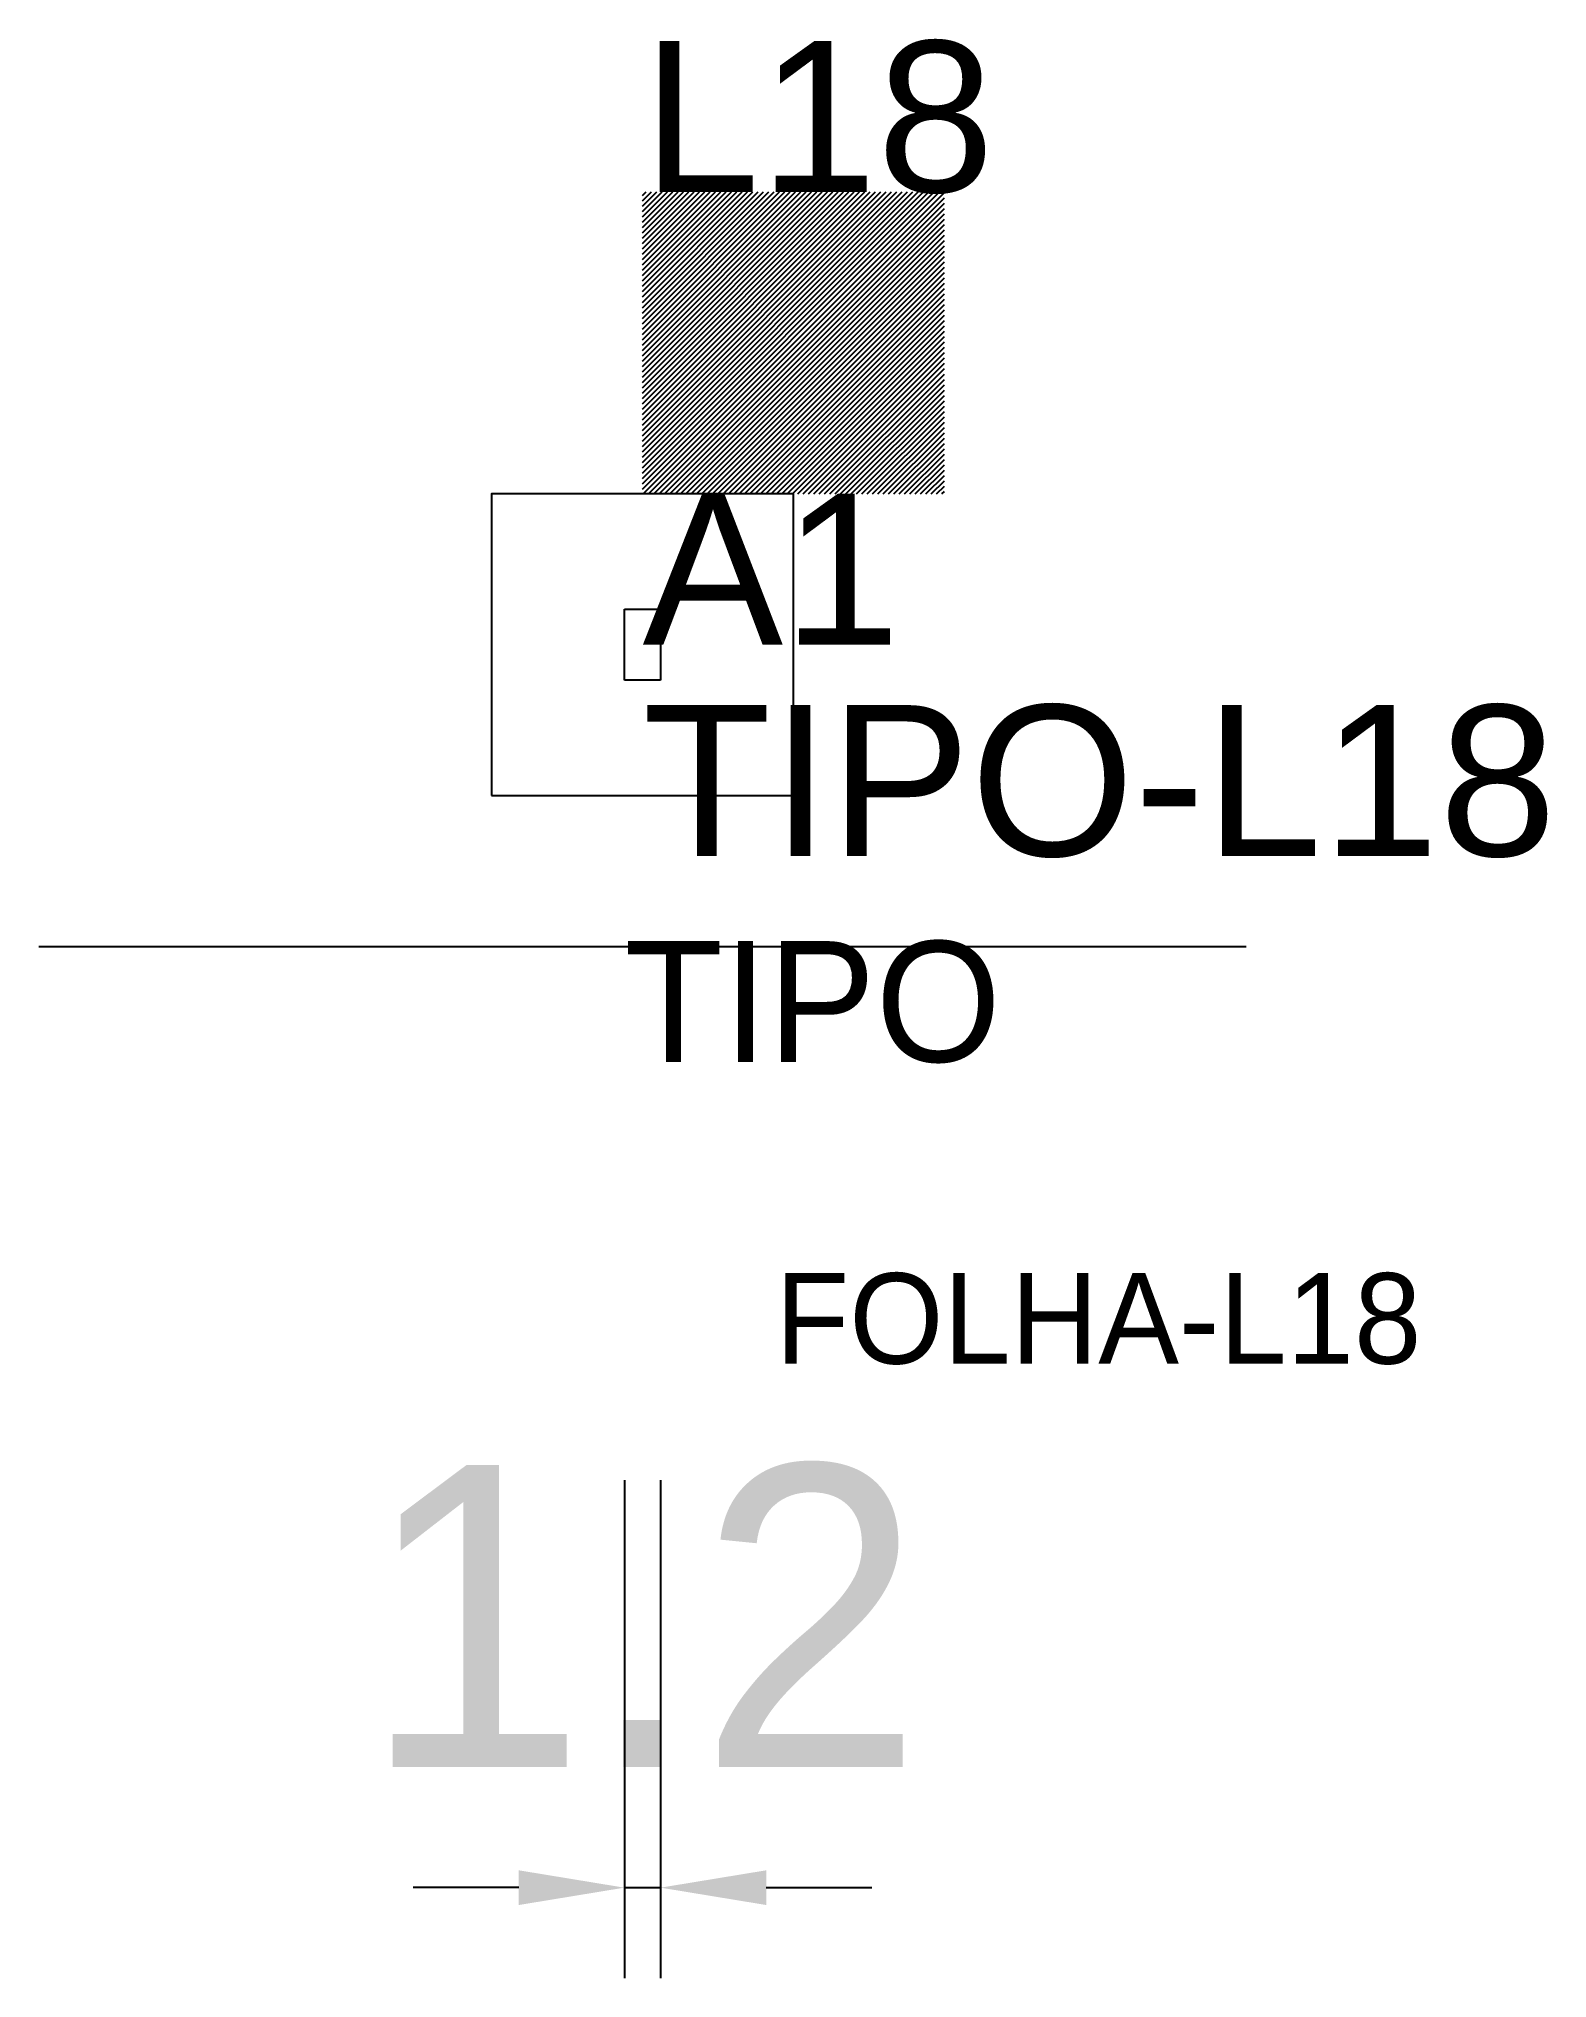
# Model space of a CAD drawing. Header units: metres. Extents: x 202.8 to 252.8, y 156.1 to 220.4.
import ezdxf

# ---------------------------------------------------------------- set-up
doc = ezdxf.new("R2010")
doc.units = ezdxf.units.M
for name, color, linetype in [('3', 3, 'CONTINUOUS'), ('AUX00', 7, 'CONTINUOUS'), ('COTA', 241, 'CONTINUOUS'), ('FOLHA', 255, 'CONTINUOUS'), ('Hachura', 251, 'CONTINUOUS'), ('NOMENCLATURA', 7, 'CONTINUOUS'), ('Nível', 160, 'CONTINUOUS'), ('Painéis', 200, 'CONTINUOUS'), ('Pilares', 5, 'CONTINUOUS'), ('REAPROVEITAMENTO', 251, 'CONTINUOUS'), ('SARR_2.2x7', 40, 'CONTINUOUS')]:
    doc.layers.add(name, color=color, linetype=linetype)
doc.styles.add('ARIAL', font='Arial.ttf')
doc.styles.add('STR_STANDARD', font='arial.ttf')
doc.dimstyles.new('EZ DXF', dxfattribs={"dimtxt": 10, "dimasz": 3.5, "dimexe": 3, "dimexo": 1.5, "dimgap": 1, "dimtad": 1, "dimdec": 1, "dimdsep": 46, "dimcen": 2.5, "dimazin": 3, "dimtfac": 1, "dimtmove": 0, "dimatfit": 3})

msp = doc.modelspace()

# ---------------------------------------------------------------- hatches: boundary and pattern name
at = {"layer": 'Hachura'}
h = msp.add_hatch(dxfattribs=at)
h.set_pattern_fill('ANSI31', scale=50)
h.paths.add_polyline_path([(222.2, 201.5), (223.4, 201.5), (223.4, 199.140084), (222.2, 199.140084)])
h = msp.add_hatch(dxfattribs=at)
h.set_pattern_fill('ANSI31', scale=50)
h.paths.add_polyline_path([(222.2, 201.5), (223.4, 201.5), (223.4, 199.140084), (222.2, 199.140084)])
at = {"layer": 'Reaproveitamento'}
h = msp.add_hatch(dxfattribs=at)
h.set_pattern_fill('SOLID')
h.paths.add_polyline_path([(222.8, 205.320042), (232.8, 205.320042), (232.8, 215.320042), (222.8, 215.320042)])
h = msp.add_hatch(dxfattribs=at)
h.set_pattern_fill('SOLID')
h.paths.add_polyline_path([(222.8, 205.320042), (232.8, 205.320042), (232.8, 215.320042), (222.8, 215.320042)])

# ---------------------------------------------------------------- linework, layer by layer
at = {"layer": 'Painéis', "color": 200}
for p, q in [((222.2, 201.5), (223.4, 201.5)), ((222.2, 199.140084), (222.2, 201.5)), ((222.2, 201.5), (223.4, 201.5)), ((222.2, 199.140084), (222.2, 201.5)), ((223.4, 201.5), (223.4, 199.140084)), ((223.4, 201.5), (223.4, 199.140084)), ((223.4, 199.140084), (222.2, 199.140084)), ((223.4, 199.140084), (222.2, 199.140084))]:
    msp.add_line(p, q, dxfattribs=at)
at = {"layer": 'Pilares'}
msp.add_lwpolyline([(217.8, 195.320042), (227.8, 195.320042), (227.8, 205.320042), (217.8, 205.320042)], close=True, dxfattribs=at)
msp.add_lwpolyline([(217.8, 195.320042), (227.8, 195.320042), (227.8, 205.320042), (217.8, 205.320042)], close=True, dxfattribs=at)
at = {"layer": 'SARR_2.2x7'}
msp.add_line((202.8, 190.320042), (242.8, 190.320042), dxfattribs=at)
msp.add_line((202.8, 190.320042), (242.8, 190.320042), dxfattribs=at)

# ---------------------------------------------------------------- texts
at = {"layer": '3', "style": 'STR_STANDARD'}
msp.add_text('A1', height=5, dxfattribs=at).set_placement((222.8, 200.320042))
msp.add_text('A1', height=5, dxfattribs=at).set_placement((222.8, 200.320042))
at = {"layer": 'AUX00', "style": 'STR_STANDARD'}
msp.add_text('TIPO-L18', height=5, dxfattribs=at).set_placement((222.8, 193.320042))
msp.add_text('TIPO-L18', height=5, dxfattribs=at).set_placement((222.8, 193.320042))
at = {"layer": 'FOLHA'}
msp.add_text('FOLHA-L18', height=3, dxfattribs=at).set_placement((227.2, 176.5))
msp.add_text('FOLHA-L18', height=3, dxfattribs=at).set_placement((227.2, 176.5))
at = {"layer": 'NOMENCLATURA', "insert": (222.8, 220.320042), "char_height": 5, "attachment_point": 1, "style": 'ARIAL'}
msp.add_mtext('L18', dxfattribs=at)
msp.add_mtext('L18', dxfattribs=at)
at = {"layer": 'Nível'}
msp.add_text('TIPO', height=4, dxfattribs=at).set_placement((222.2, 186.5))
msp.add_text('TIPO', height=4, dxfattribs=at).set_placement((222.2, 186.5))

# ---------------------------------------------------------------- dimensions: what is measured, and where the dimension line sits
at = {"layer": 'COTA'}
msp.add_linear_dim(base=(222.2, 159.140084), p1=(222.2, 174.140084), p2=(223.4, 174.140084), dimstyle='EZ DXF', dxfattribs=at).render()
msp.add_linear_dim(base=(222.2, 159.140084), p1=(222.2, 174.140084), p2=(223.4, 174.140084), dimstyle='EZ DXF', dxfattribs=at).render()

doc.saveas('drawing.dxf')
